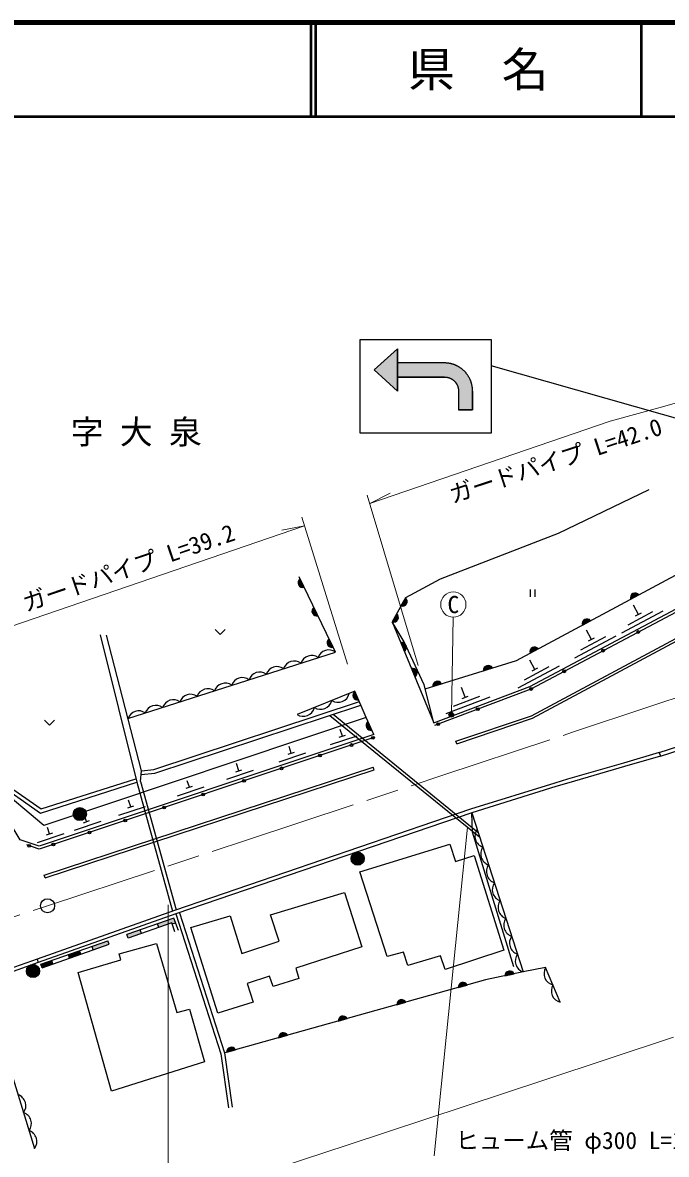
# Model space of a CAD drawing. Units: millimetres at full size, sheet at 1:1000; details may follow other scales. Extents: x 40000 to 680000, y 20000 to 380000.
# Drawn here: x 266997 to 335706, y 259302 to 380000 of the extents above; entities that cross this region are included whole.
import ezdxf
from ezdxf.enums import TextEntityAlignment as Align

# ---------------------------------------------------------------- set-up
doc = ezdxf.new("R2010")
doc.units = ezdxf.units.MM
doc.header["$LTSCALE"] = 1000
doc.linetypes.add('CHAIN', pattern=[18.5, 12, -1.5, 3.5, -1.5])
for name, color, linetype, lineweight in [('M-BGD', 7, 'Continuous', 25), ('M-BGD-HTXT', 7, 'Continuous', 13), ('M-BMK', 2, 'CHAIN', 13), ('M-BMK-SRVR', 3, 'Continuous', 25), ('M-STR-HTXT', 7, 'Continuous', 13), ('M-STR-STRC', 7, 'Continuous', 25), ('M-TTL', 2, 'Continuous', 140), ('M-TTL-LINE', 7, 'Continuous', 50)]:
    doc.layers.add(name, color=color, linetype=linetype, lineweight=lineweight)
doc.layers.add('M-BMK-HTXT', color=7, linetype='Continuous')
doc.layers.add('M-TTL-TXT', color=7, linetype='Continuous')
doc.styles.add('ＭＳ ゴシック', font='')
doc.styles.get('ＭＳ ゴシック').set_extended_font_data('MS Gothic')

msp = doc.modelspace()

# ---------------------------------------------------------------- hatches: boundary and pattern name
at = {"layer": 'M-BGD'}
for points in [[(297034, 319778, -0.82183), (296601, 320669)], [(307853, 318657, -0.82183), (307377, 317788)], [(332767, 318978, 0.82183), (331893, 318509)], [(298508, 316739, -0.82183), (298075, 317630)], [(306924, 316963, -0.82183), (306447, 316094)], [(326743, 315748, -0.82183), (327616, 316216)], [(300134, 313385, -0.82183), (299702, 314277)], [(307358, 313886, -0.82183), (307736, 312970)], [(321156, 312753, -0.82183), (322029, 313221)], [(317134, 311178, 0.82183), (316188, 310884)], [(308498, 311122, -0.82183), (308876, 310207)], [(310773, 309203, -0.82183), (311719, 309497)], [(302468, 308684, 0.82183), (302860, 307774)], [(304274, 304534, -0.82183), (303873, 305440)], [(273806, 295593, -1), (272406, 295593, -0.41421), (273106, 296293, -0.41421)], [(303455, 290838, -1), (302055, 290838, -0.41421), (302755, 291538, -0.41421)], [(282905, 283994), (282948, 283871), (283325, 284004), (283150, 284504), (281405, 283891), (281538, 283514)], [(278123, 282738), (278255, 282361), (279683, 282862), (279551, 283240)], [(276221, 281715), (276088, 282092), (274405, 281500), (274538, 281122)], [(273217, 280657), (273084, 281035), (271880, 280611), (272013, 280234)], [(268806, 278853, -1), (267406, 278853, -0.41421), (268106, 279553, -0.41421)], [(270233, 279607), (270101, 279985), (268936, 279575), (269069, 279197)], [(318474, 278344, -0.82183), (319444, 278549)], [(313497, 277094, -0.82183), (314452, 277360)], [(306942, 275263, -0.82183), (307897, 275530)], [(300679, 273514, -0.82183), (301633, 273781)], [(294317, 271737, -0.82183), (295271, 272004)], [(288777, 270190, -0.82183), (289731, 270456)]]:
    msp.add_hatch(color=256, dxfattribs=at).paths.add_polyline_path(points)
at = {"layer": 'M-STR-STRC'}
for points in [[(307022, 343707), (307022, 345207), (304522, 342957), (307022, 340707), (307022, 342207)], [(312257, 342188), (312283, 342184), (312308, 342179), (312334, 342174), (312360, 342168), (312385, 342162), (312410, 342156), (312436, 342149), (312461, 342141), (312486, 342134), (312510, 342125), (312535, 342116), (312560, 342107), (312584, 342098), (312608, 342088), (312632, 342077), (312656, 342066), (312680, 342055), (312703, 342043), (312726, 342031), (312749, 342019), (312772, 342006), (312795, 341993), (312817, 341979), (312839, 341965), (312861, 341950), (312882, 341936), (312904, 341920), (312925, 341905), (312946, 341889), (312966, 341873), (312986, 341856), (313006, 341839), (313026, 341822), (313045, 341804), (313064, 341786), (313083, 341768), (313101, 341749), (313119, 341730), (313137, 341711), (313154, 341691), (313171, 341671), (313188, 341651), (313204, 341630), (313220, 341610), (313236, 341589), (313251, 341567), (313266, 341546), (313280, 341524), (313294, 341502), (313308, 341479), (313321, 341457), (313334, 341434), (313347, 341411), (313359, 341388), (313370, 341364), (313382, 341341), (313392, 341317), (313403, 341293), (313413, 341269), (313422, 341244), (313432, 341220), (313440, 341195), (313449, 341170), (313457, 341145), (313464, 341120), (313471, 341095), (313478, 341070), (313484, 341044), (313489, 341019), (313495, 340993), (313499, 340967), (313504, 340942), (313508, 340916), (313511, 340890), (313514, 340864), (313516, 340838), (313518, 340812), (313520, 340785), (313521, 340759), (313522, 340733), (313522, 340707), (313522, 338707), (315022, 338707), (315022, 340707), (315022, 340759), (315020, 340812), (315018, 340864), (315015, 340916), (315011, 340968), (315006, 341021), (315000, 341073), (314993, 341124), (314985, 341176), (314977, 341228), (314967, 341279), (314957, 341331), (314945, 341382), (314933, 341433), (314920, 341483), (314906, 341534), (314891, 341584), (314875, 341634), (314859, 341684), (314841, 341733), (314823, 341782), (314804, 341831), (314784, 341879), (314763, 341927), (314741, 341975), (314718, 342022), (314695, 342069), (314671, 342115), (314646, 342161), (314620, 342207), (314594, 342252), (314566, 342297), (314538, 342341), (314509, 342384), (314480, 342428), (314449, 342470), (314418, 342512), (314386, 342554), (314354, 342595), (314320, 342635), (314286, 342675), (314252, 342714), (314216, 342753), (314180, 342791), (314143, 342828), (314106, 342865), (314068, 342901), (314029, 342936), (313990, 342971), (313950, 343005), (313910, 343038), (313869, 343071), (313828, 343103), (313785, 343134), (313743, 343164), (313700, 343194), (313656, 343223), (313612, 343251), (313567, 343278), (313522, 343305), (313477, 343331), (313431, 343356), (313384, 343380), (313337, 343403), (313290, 343426), (313242, 343448), (313194, 343468), (313146, 343488), (313097, 343508), (313048, 343526), (312999, 343543), (312949, 343560), (312899, 343576), (312849, 343591), (312799, 343605), (312748, 343618), (312697, 343630), (312646, 343641), (312595, 343652), (312543, 343661), (312491, 343670), (312440, 343678), (312388, 343685), (312336, 343690), (312284, 343696), (312231, 343700), (312179, 343703), (312127, 343705), (312074, 343706), (312022, 343707), (307022, 343707), (307022, 342207), (312022, 342207), (312048, 342207), (312074, 342206), (312101, 342205), (312127, 342203), (312153, 342201), (312179, 342199), (312205, 342196), (312231, 342192)], [(312974, 306312, -1), (312534, 306073, -0.41421), (312634, 306412, -0.41421)]]:
    msp.add_hatch(color=256, dxfattribs=at).paths.add_polyline_path(points)

# ---------------------------------------------------------------- linework, layer by layer
at = {"layer": 'M-BGD'}
for p, q in [((297034, 319778), (296601, 320669)), ((307853, 318657), (307377, 317788)), ((321181, 319552), (321181, 318769)), ((321648, 319552), (321648, 318769)), ((331893, 318509), (332767, 318978)), ((298508, 316739), (298075, 317630)), ((332735, 316893), (332208, 317886)), ((306924, 316963), (306447, 316094)), ((330949, 314926), (335366, 317269)), ((331621, 315792), (334271, 317198)), ((332426, 316729), (333045, 317057)), ((326743, 315748), (327616, 316216)), ((327708, 314225), (327180, 315219)), ((275264, 314710), (279194, 298979)), ((300134, 313385), (299702, 314277)), ((307358, 313886), (307736, 312970)), ((325921, 312258), (330338, 314602)), ((326593, 313125), (329243, 314531)), ((327398, 314061), (328017, 314389)), ((321156, 312753), (322029, 313221)), ((319889, 309059), (324306, 311402)), ((321676, 311025), (321149, 312019)), ((308498, 311122), (308876, 310207)), ((316188, 310884), (317134, 311178)), ((320562, 309925), (323212, 311331)), ((321367, 310861), (321985, 311189)), ((310773, 309203), (311719, 309497)), ((314236, 308048), (313838, 309100)), ((302860, 307774), (302468, 308684)), ((312215, 306323), (316893, 308089)), ((312992, 307097), (315798, 308157)), ((313908, 307924), (314563, 308172)), ((299797, 306121), (315765, 293149)), ((300135, 306233), (315595, 293673)), ((304274, 304534), (303873, 305440)), ((301129, 303900), (300892, 304610)), ((299848, 302998), (302694, 303948)), ((300797, 303789), (301461, 304011)), ((313345, 303100), (313249, 303385)), ((294389, 301177), (297235, 302126)), ((295337, 301968), (296001, 302189)), ((295669, 302078), (295433, 302786)), ((334944, 302154), (335061, 301771)), ((269298, 289080), (304413, 300598)), ((290077, 300213), (289815, 300999)), ((304507, 300313), (304413, 300598)), ((269392, 288795), (304507, 300313)), ((288796, 299311), (291642, 300261)), ((289745, 300102), (290409, 300324)), ((279194, 298979), (283008, 285244)), ((279590, 299050), (283387, 285376)), ((283520, 297551), (286366, 298500)), ((284469, 298342), (285133, 298563)), ((284801, 298453), (284570, 299145)), ((278541, 296364), (278305, 297073)), ((277261, 295463), (280106, 296412)), ((278209, 296253), (278873, 296475)), ((314925, 295742), (320424, 278756)), ((272536, 293887), (275382, 294836)), ((273485, 294677), (274149, 294899)), ((273817, 294788), (273581, 295495)), ((268599, 292573), (271444, 293522)), ((269547, 293364), (270211, 293585)), ((269879, 293474), (269651, 294157)), ((269392, 288795), (269298, 289080)), ((281538, 283514), (281405, 283891)), ((282948, 283871), (283325, 284004)), ((278255, 282361), (278123, 282738)), ((279683, 282862), (279551, 283240)), ((268936, 279575), (276088, 282092)), ((269069, 279197), (276221, 281715)), ((274538, 281122), (274405, 281500)), ((276221, 281715), (276088, 282092)), ((268534, 280134), (262705, 278035)), ((268535, 280135), (268669, 279758)), ((272013, 280234), (271880, 280611)), ((273217, 280657), (273084, 281035)), ((268669, 279758), (262832, 277655)), ((269069, 279197), (268936, 279575)), ((270233, 279607), (270101, 279985)), ((318474, 278344), (319444, 278549)), ((268287, 259906), (262996, 277130)), ((313497, 277094), (314452, 277360)), ((306942, 275263), (307897, 275530)), ((300679, 273514), (301633, 273781)), ((294317, 271737), (295271, 272004)), ((288777, 270190), (289731, 270456))]:
    msp.add_line(p, q, dxfattribs=at)
for points in [[(333847, 330190), (324155, 325533), (311573, 320641), (307853, 318657), (306447, 316094), (310884, 305339), (309850, 309361), (307708, 313963), (306447, 316094)], [(309955, 308950), (319708, 311976), (338602, 322106), (353062, 326530), (376254, 329496), (377025, 327331), (379735, 326954), (383394, 327177), (387226, 327297), (389424, 327270), (393126, 327076), (395061, 326899), (396346, 326710), (397050, 326475), (397754, 326129)], [(313249, 303385), (321307, 306088), (339695, 315935), (354849, 320784), (376669, 322846), (378439, 323052), (379666, 323165), (381725, 323279), (384012, 323378), (385665, 323450), (391555, 323450), (393495, 323337), (396726, 323016)], [(313345, 303100), (321427, 305812), (339813, 315657), (354909, 320488), (376700, 322548), (378470, 322753), (379688, 322866), (381740, 322979), (384025, 323079), (385671, 323150), (391546, 323150), (393471, 323038), (396696, 322717)], [(278230, 305783), (300382, 312875), (296500, 320879)], [(310884, 305339), (321142, 309214), (338478, 318411), (346209, 321044)], [(310990, 305058), (321266, 308940), (338598, 318135), (346306, 320760)], [(287563, 315268), (288093, 314738), (288623, 315268)], [(334944, 302154), (352521, 307810), (358543, 309769), (360692, 310344), (363457, 311083), (367986, 312190), (371665, 313054), (373679, 313583), (375720, 313996), (378103, 314348), (380168, 314621), (382558, 314932), (385090, 315140), (387427, 315205), (389755, 315101), (392354, 314915), (395559, 314612), (401768, 313708)], [(279590, 299050), (279676, 300208), (275965, 314690)], [(335061, 301771), (352644, 307429), (358657, 309385), (360795, 309957), (363556, 310696), (368079, 311801), (371762, 312666), (373770, 313193), (375788, 313602), (378159, 313952), (380220, 314224), (382600, 314534), (385112, 314740), (387424, 314804), (389732, 314702), (392321, 314516), (395511, 314215), (401702, 313314)], [(304480, 304069), (303667, 305904), (269250, 294392), (264052, 298709), (260979, 309524)], [(303667, 305904), (302468, 308684), (296292, 306200)], [(279646, 299803), (281094, 299942), (303102, 307213)], [(279676, 300208), (281011, 300336), (302943, 307582)], [(269322, 305617), (269852, 305087), (270383, 305617)], [(304480, 304069), (268775, 292157), (266742, 292863), (263854, 297601), (263174, 300763)], [(304575, 303784), (268773, 291840), (267429, 292307)], [(334944, 302154), (331128, 301040), (325168, 299303)], [(335061, 301771), (331240, 300656), (325280, 298919)], [(264397, 299324), (268967, 296135), (279098, 299368)], [(263922, 299168), (268900, 295694), (279194, 298979)], [(325168, 299303), (323794, 298902), (314801, 296123), (283222, 285320), (268536, 280135)], [(325280, 298919), (323909, 298519), (314925, 295742), (283353, 284942), (268669, 279758)], [(319415, 279319), (315030, 293653), (314925, 295742)], [(283353, 284942), (288140, 270032), (288958, 264269)], [(283732, 285071), (288532, 270122), (289354, 264325)], [(283621, 283162), (283150, 284504), (278123, 282738)], [(283244, 283030), (282905, 283994), (278255, 282361)], [(324380, 275537), (322812, 279217), (320424, 278756), (316415, 277909), (288532, 270122)]]:
    msp.add_lwpolyline(points, dxfattribs=at)
for points in [[(302996, 289450), (312581, 292393), (313182, 290551), (315196, 291166), (318361, 281069), (312092, 279018), (311611, 280487), (308126, 279461), (307665, 280882), (305894, 280393)], [(293436, 284836), (301354, 287217), (303202, 281432), (296163, 279173), (296482, 278051), (293732, 277214), (293337, 278314), (290950, 277520), (291586, 275524), (287844, 274368), (284967, 283492), (289137, 284726), (290379, 280731), (294369, 282027)], [(272915, 278682), (277468, 280032), (277319, 280680), (281293, 281788), (283468, 274443), (284819, 274794), (286404, 269175), (276498, 266038)]]:
    msp.add_lwpolyline(points, close=True, dxfattribs=at)
for centre, radius in [((332709, 315011), 150), ((328966, 313025), 150), ((324811, 310820), 150), ((321266, 308940), 150), ((315567, 306787), 150), ((311339, 305190), 150), ((302098, 302958), 150), ((304381, 303720), 150), ((298729, 301834), 150), ((294635, 300468), 150), ((290628, 299132), 150), ((286263, 297675), 150), ((273106, 295593), 700), ((282097, 296285), 150), ((277953, 294903), 150), ((274144, 293632), 150), ((267696, 292214), 150), ((270277, 292342), 150), ((302755, 290838), 700), ((268106, 278853), 700)]:
    msp.add_circle(centre, radius, dxfattribs=at)
for centre, radius, start, end in [((296906, 320266), 505, 127.04475, 284.70294), ((307529, 318270), 505, 252.43043, 50.08862), ((332376, 318657), 505, 39.36797, 197.02616), ((298380, 317227), 505, 127.04475, 284.70294), ((306600, 316575), 505, 252.43043, 50.08862), ((327226, 315896), 505, 39.36797, 197.02616), ((300006, 313874), 505, 127.04475, 284.70294), ((307457, 313391), 505, 303.58765, 101.24585), ((299681, 311888), 1210, 54.62195, 160.88215), ((321639, 312901), 505, 39.36797, 197.02616), ((295992, 310707), 1210, 54.62195, 160.88215), ((297836, 311297), 1210, 54.62195, 160.88215), ((316690, 310937), 505, 28.41372, 186.07191), ((292302, 309526), 1210, 54.62195, 160.88215), ((294147, 310116), 1210, 54.62195, 160.88215), ((308597, 310627), 505, 303.58765, 101.24585), ((288613, 308345), 1210, 54.62195, 160.88215), ((290458, 308935), 1210, 54.62195, 160.88215), ((311275, 309257), 505, 28.41372, 186.07191), ((283079, 306573), 1210, 54.62195, 160.88215), ((284924, 307164), 1210, 54.62195, 160.88215), ((286768, 307754), 1210, 54.62195, 160.88215), ((300651, 308761), 1250, 238.78043, 345.04063), ((302754, 308268), 505, 124.50495, 282.16315), ((279390, 305392), 1210, 54.62195, 160.88215), ((281234, 305983), 1210, 54.62195, 160.88215), ((296940, 307269), 1250, 238.78043, 345.04063), ((298795, 308015), 1250, 238.78043, 345.04063), ((304163, 305026), 505, 125.05888, 282.71707), ((316518, 293258), 1250, 144.8092, 251.0694), ((317134, 291355), 1250, 144.8092, 251.0694), ((317750, 289452), 1250, 144.8092, 251.0694), ((318366, 287550), 1250, 144.8092, 251.0694), ((318982, 285647), 1250, 144.8092, 251.0694), ((319598, 283744), 1250, 144.8092, 251.0694), ((320214, 281841), 1250, 144.8092, 251.0694), ((320830, 279939), 1250, 144.8092, 251.0694), ((318979, 278351), 505, 23.10665, 180.76484), ((323894, 278591), 1250, 149.95031, 256.21052), ((314001, 277133), 505, 26.77462, 184.43281), ((324678, 276751), 1250, 149.95031, 256.21052), ((307446, 275302), 505, 26.77462, 184.43281), ((301183, 273553), 505, 26.77462, 184.43281), ((294820, 271776), 505, 26.77462, 184.43281), ((289280, 270229), 505, 26.77462, 184.43281), ((266096, 264483), 1250, 323.9436, 70.20381), ((266683, 262571), 1250, 323.9436, 70.20381), ((267270, 260659), 1250, 323.9436, 70.20381)]:
    msp.add_arc(centre, radius, start, end, dxfattribs=at)
at = {"layer": 'M-BGD-HTXT'}
msp.add_line((312754, 306193), (312942, 316590), dxfattribs=at)
msp.add_circle((312966, 317940), 1350, dxfattribs=at)
at = {"layer": 'M-BMK'}
msp.add_lwpolyline([(204140, 268582), (210377, 269082), (218396, 270169), (228742, 272402), (234044, 273952), (237772, 275214), (269662, 285818), (290902, 292803), (311856, 299741), (325687, 304313), (333838, 307023), (339530, 308934)], dxfattribs=at)
at = {"layer": 'M-BMK-SRVR'}
msp.add_circle((269662, 285818), 750, dxfattribs=at)
at = {"layer": 'M-STR-HTXT'}
for p, q in [((309201, 311453), (303772, 329611)), ((304041, 328711), (306231, 329821)), ((301654, 311582), (296788, 327256)), ((297076, 326329), (260819, 313931)), ((297076, 326329), (294665, 325866)), ((314466, 294204), (310917, 259130)), ((282543, 285906), (282549, 249241))]:
    msp.add_line(p, q, dxfattribs=at)
for points in [[(342666, 341056), (338501, 339934), (335295, 339023), (329696, 337484), (304041, 328711)], [(205729, 234356), (214049, 235023), (224316, 236415), (237171, 239189), (244346, 241287), (248664, 242749), (280414, 253306), (301633, 260284), (322612, 267230), (336463, 271809)]]:
    msp.add_lwpolyline(points, dxfattribs=at)
at = {"layer": 'M-STR-STRC'}
for p, q in [((303022, 346207), (317022, 346207)), ((303022, 336207), (303022, 346207)), ((307022, 345207), (304522, 342957)), ((307022, 345207), (307022, 340707)), ((317022, 346207), (317022, 337597)), ((304522, 342957), (307022, 340707)), ((312022, 343707), (307022, 343707)), ((376771, 326380), (317022, 343393)), ((312022, 342207), (307022, 342207)), ((313522, 340707), (313522, 338707)), ((315022, 340707), (315022, 338707)), ((315022, 338707), (313522, 338707)), ((317022, 337591), (317022, 336207)), ((317022, 336207), (303022, 336207))]:
    msp.add_line(p, q, dxfattribs=at)
for points in [[(307022, 343707), (307022, 345207), (304522, 342957), (307022, 340707)], [(312022, 343707), (307022, 343707), (307022, 342207), (312022, 342207), (312048, 342207), (312074, 342206), (312101, 342205), (312127, 342203), (312153, 342201), (312179, 342199), (312205, 342196), (312231, 342192), (312257, 342188), (312283, 342184), (312308, 342179), (312334, 342174), (312360, 342168), (312385, 342162), (312410, 342156), (312436, 342149), (312461, 342141), (312486, 342134), (312510, 342125), (312535, 342116), (312560, 342107), (312584, 342098), (312608, 342088), (312632, 342077), (312656, 342066), (312680, 342055), (312703, 342043), (312726, 342031), (312749, 342019), (312772, 342006), (312795, 341993), (312817, 341979), (312839, 341965), (312861, 341950), (312882, 341936), (312904, 341920), (312925, 341905), (312946, 341889), (312966, 341873), (312986, 341856), (313006, 341839), (313026, 341822), (313045, 341804), (313064, 341786), (313083, 341768), (313101, 341749), (313119, 341730), (313137, 341711), (313154, 341691), (313171, 341671), (313188, 341651), (313204, 341630), (313220, 341610), (313236, 341589), (313251, 341567), (313266, 341546), (313280, 341524), (313294, 341502), (313308, 341479), (313321, 341457), (313334, 341434), (313347, 341411), (313359, 341388), (313370, 341364), (313382, 341341), (313392, 341317), (313403, 341293), (313413, 341269), (313422, 341244), (313432, 341220), (313440, 341195), (313449, 341170), (313457, 341145), (313464, 341120), (313471, 341095), (313478, 341070), (313484, 341044), (313489, 341019), (313495, 340993), (313499, 340967), (313504, 340942), (313508, 340916), (313511, 340890), (313514, 340864), (313516, 340838), (313518, 340812), (313520, 340785), (313521, 340759), (313522, 340733), (313522, 340707), (313522, 338707), (315022, 338707), (315022, 340707), (315022, 340759), (315020, 340812), (315018, 340864), (315015, 340916), (315011, 340968), (315006, 341021), (315000, 341073), (314993, 341124), (314985, 341176), (314977, 341228), (314967, 341279), (314957, 341331), (314945, 341382), (314933, 341433), (314920, 341483), (314906, 341534), (314891, 341584), (314875, 341634), (314859, 341684), (314841, 341733), (314823, 341782), (314804, 341831), (314784, 341879), (314763, 341927), (314741, 341975), (314718, 342022), (314695, 342069), (314671, 342115), (314646, 342161), (314620, 342207), (314594, 342252), (314566, 342297), (314538, 342341), (314509, 342384), (314480, 342428), (314449, 342470), (314418, 342512), (314386, 342554), (314354, 342595), (314320, 342635), (314286, 342675), (314252, 342714), (314216, 342753), (314180, 342791), (314143, 342828), (314106, 342865), (314068, 342901), (314029, 342936), (313990, 342971), (313950, 343005), (313910, 343038), (313869, 343071), (313828, 343103), (313785, 343134), (313743, 343164), (313700, 343194), (313656, 343223), (313612, 343251), (313567, 343278), (313522, 343305), (313477, 343331), (313431, 343356), (313384, 343380), (313337, 343403), (313290, 343426), (313242, 343448), (313194, 343468), (313146, 343488), (313097, 343508), (313048, 343526), (312999, 343543), (312949, 343560), (312899, 343576), (312849, 343591), (312799, 343605), (312748, 343618), (312697, 343630), (312646, 343641), (312595, 343652), (312543, 343661), (312491, 343670), (312440, 343678), (312388, 343685), (312336, 343690), (312284, 343696), (312231, 343700), (312179, 343703), (312127, 343705), (312074, 343706)]]:
    msp.add_lwpolyline(points, close=True, dxfattribs=at)
msp.add_circle((312754, 306193), 250, dxfattribs=at)
at = {"layer": 'M-TTL'}
msp.add_line((680000, 380000), (40000, 380000), dxfattribs=at)
at = {"layer": 'M-TTL-LINE'}
for p, q in [((297750, 380000), (297750, 370000)), ((298250, 380000), (298250, 370000)), ((333000, 380000), (333000, 370000)), ((40000, 370000), (680000, 370000))]:
    msp.add_line(p, q, dxfattribs=at)

# ---------------------------------------------------------------- texts
at = {"layer": 'M-BGD-HTXT', "style": 'ＭＳ ゴシック'}
msp.add_text('C', height=1833, dxfattribs=at).set_placement((312966, 317940), align=Align.MIDDLE_CENTER)
at = {"layer": 'M-BMK-HTXT', "style": 'ＭＳ ゴシック'}
msp.add_text('字 大 泉', height=2566, dxfattribs=at).set_placement((279123, 336350), align=Align.MIDDLE_CENTER)
at = {"layer": 'M-STR-HTXT', "style": 'ＭＳ ゴシック'}
for s, rotation, p in [('ガードパイプ L=42.0', 18.155, (324328, 331901)), ('ガードパイプ L=39.2', 18.878, (278782, 320484))]:
    msp.add_text(s, height=1833, rotation=rotation, dxfattribs=at).set_placement(p, align=Align.BOTTOM_CENTER)
msp.add_text('ヒューム管 φ300 L=16.0', height=1833, dxfattribs=at).set_placement((313192, 259322), align=Align.BOTTOM_LEFT)
at = {"layer": 'M-TTL-TXT', "style": 'ＭＳ ゴシック'}
msp.add_text('県\u3000名', height=3666, dxfattribs=at).set_placement((315625, 375000), align=Align.MIDDLE_CENTER)

doc.saveas('drawing.dxf')
